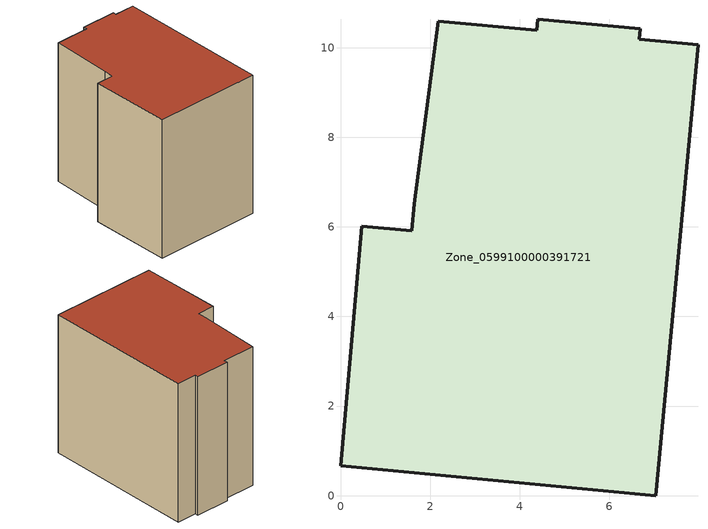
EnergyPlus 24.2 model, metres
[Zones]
Zone_0599100000391721
 floor ground (C_G): 1.64,6.52 2.18,10.59 4.38,10.39 4.4,10.63 6.69,10.42 6.67,10.18 7.98,10.06 7.03,0 0,0.66 0.47,6.02 1.59,5.92 z0
 wall outside (C_F): 7.03,0 7.98,10.06 6.67,10.18 6.69,10.42 4.4,10.63 4.38,10.39 2.18,10.59 1.64,6.52 1.59,5.92 0.47,6.02 0,0.66 7.03,0 z0:9.36
 roof outside (C_R): 0.47,6.02 0,0.66 7.03,0 7.98,10.06 6.67,10.18 6.69,10.42 4.4,10.63 4.38,10.39 2.18,10.59 1.64,6.52 1.59,5.92 z9.36
[BUILDING]
Pand.0599100000391721: North Axis=0; Terrain=City; Loads Convergence Tolerance Value=0.04; Temperature Convergence Tolerance Value=0.4; Solar Distribution=FullExterior; Maximum Number of Warmup Days=25; Minimum Number of Warmup Days=1
[Site:Location]
Rotterdam.The.Hague.AP_ZH_NLD Design_Conditions: Latitude=51.96; Longitude=4.45; Time Zone=1; Elevation=-4.5
[SITE:GROUNDTEMPERATURE:BUILDINGSURFACE]
18, 18, 18, 18, 18, 18, 18, 18, 18, 18, 18, 18
[MATERIAL] Thermal Absorptance=0.9; Solar Absorptance=0.7; Visible Absorptance=0.7
Name | Roughness | Thickness | Conductivity | Density | Specific Heat
G.TC.1992-2005 | MediumSmooth | 0.15 | 0.06 | 540 | 1210
F.TC.1992-2005 | Rough | 0.3 | 0.12 | 1920 | 840
R.TC.1992-2005 | MediumRough | 0.2 | 0.08 | 1500 | 1000
[CONSTRUCTION]
C_G: G.TC.1992-2005
C_F: F.TC.1992-2005
C_R: R.TC.1992-2005
[ZONE]
Zone_0599100000391721: Type=1; Multiplier=1; Ceiling Height=Autocalculate; Volume=Autocalculate; Floor Area=autocalculate; Part of Total Floor Area=Yes
[ZONEINFILTRATION:DESIGNFLOWRATE]
Infil_Zone_0599100000391721: Zone or ZoneList or Space or SpaceList=Zone_0599100000391721; Schedule=AlwaysOn; Design Flow Rate Calculation Method=Flow/Area; Flow Rate per Floor Area=0.0015; Constant Term Coefficient=1; Temperature Term Coefficient=0; Velocity Term Coefficient=0; Velocity Squared Term Coefficient=0
[HVACTEMPLATE:ZONE:IDEALLOADSAIRSYSTEM]
Zone_0599100000391721: Maximum Heating Supply Air Temperature=50; Minimum Cooling Supply Air Temperature=13; Maximum Heating Supply Air Humidity Ratio=0.0156; Minimum Cooling Supply Air Humidity Ratio=0.0077; Heating Limit=NoLimit; Cooling Limit=NoLimit; Dehumidification Control Type=ConstantSensibleHeatRatio; Cooling Sensible Heat Ratio=0.7; Dehumidification Setpoint=60; Humidification Control Type=None; Humidification Setpoint=30; Outdoor Air Method=None; Outdoor Air Flow Rate per Person=0.00944; Outdoor Air Flow Rate per Zone Floor Area=0; Outdoor Air Flow Rate per Zone=0; Demand Controlled Ventilation Type=None; Outdoor Air Economizer Type=NoEconomizer; Heat Recovery Type=None; Sensible Heat Recovery Effectiveness=0.7; Latent Heat Recovery Effectiveness=0.65
[ZONECONTROL:THERMOSTAT]
ThermostatControl_Zone_0599100000391721: Zone or ZoneList=Zone_0599100000391721; Control Type Schedule=DualSetpointControlType; Control 1=Thermostat_Zone_0599100000391721; Temperature Difference Between Cutout And Setpoint=0
[THERMOSTATSETPOINT:DUALSETPOINT]
Thermostat_Zone_0599100000391721: Heating Setpoint Temperature Schedule=HeatingSetpoint_Zone_0599100000391721; Cooling Setpoint Temperature Schedule=CoolingSetpoint_Zone_0599100000391721
[SCHEDULE:COMPACT]
HeatingSetpoint_Zone_0599100000391721: Through: 12/31, For: AllDays, Until: 24:00, 21
CoolingSetpoint_Zone_0599100000391721: Through: 12/31, For: AllDays, Until: 24:00, 24
DualSetpointControlType: Through: 12/31, For: AllDays, Until: 24:00, 4
AlwaysOn: Through: 12/31, For: AllDays, Until: 24:00, 1
